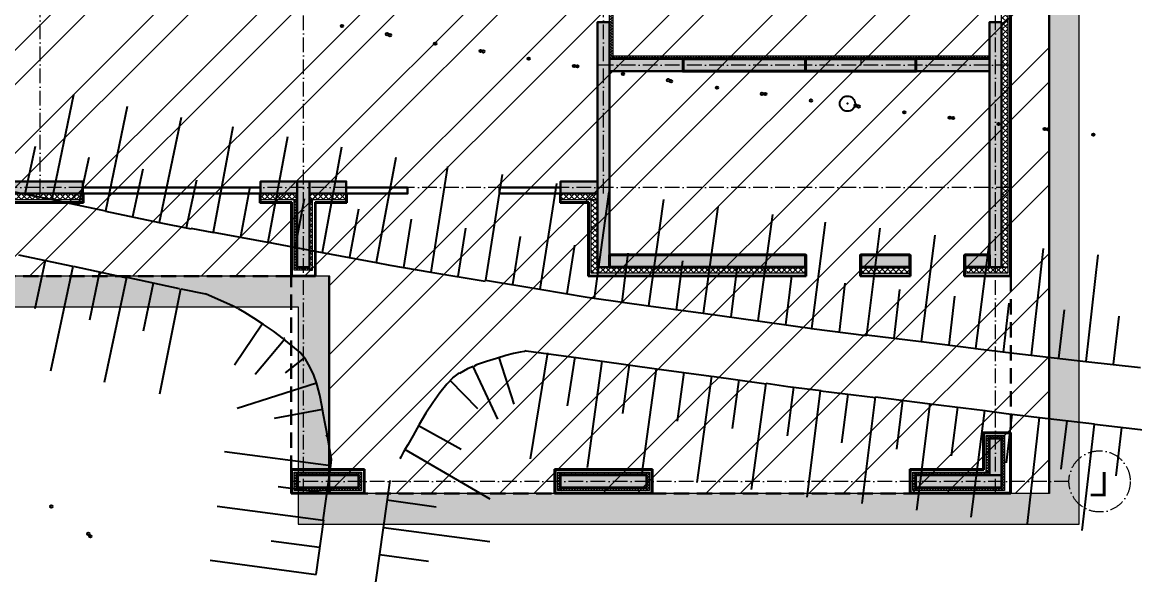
# Model space of a CAD drawing. Header units: millimetres. Extents: x 1353783 to 6492029790, y -7276956 to -512500.
# Drawn here: x 9961611 to 9965244, y -2849717 to -2847912 of the extents above; entities that cross this region are included whole.
import ezdxf

# ---------------------------------------------------------------- set-up
doc = ezdxf.new("R2010")
doc.units = ezdxf.units.MM
for name, pattern in [('( Dashed )', [0.75, 0.5, -0.25]), ('ACAD_ISO10W100', [18, 12, -3, 0, -3]), ('CONTI', [0]), ('осевая', [50.800000000000004, 31.75, -6.35, 6.35, -6.35])]:
    doc.linetypes.add(name, pattern=pattern)
doc.layers.get('0').update_dxf_attribs({"lineweight": 5})
for name, color, linetype, lineweight in [('!A-DIAFRAGM типовой', 142, 'Continuous', 0), ('7земля', 7, 'Continuous', 30), ('DIAFRAGM', 46, 'Continuous', 30), ('Hatch', 254, 'Continuous', 5), ('INSULATION', 81, 'Continuous', 5), ('А_Шахта', 190, 'Continuous', 20), ('Ар-окна', 5, 'Continuous', 9), ('оси', 231, 'осевая', 9)]:
    doc.layers.add(name, color=color, linetype=linetype, lineweight=lineweight)
for name, color, linetype in [('PI_DTUNKNOWN', 250, 'CONTI'), ('SIT_LРЕЛЬЕФ', 7, 'CONTI'), ('Заливка', 7, 'Continuous'), ('РЕЛЬЕФ', 7, 'CONTI')]:
    doc.layers.add(name, color=color, linetype=linetype)
doc.styles.add('GOST Common', font='', dxfattribs={"height": 3})
doc.styles.get('GOST Common').set_extended_font_data('GOST Common')
pattern_1 = [(44.99999999999999, (-1.862645149230957e-09, 0), (-44.90128060534578, 44.90128060534577), []), (135, (-1.862645149230957e-09, 0), (-44.90128060534577, -44.90128060534576), [])]

# ---------------------------------------------------------------- blocks, each defined once
blk = doc.blocks.new('амвамвам')
at = {"lineweight": 30, "ltscale": 100, "true_color": 0x939598}
h = blk.add_hatch(color=252, dxfattribs=at)
h.dxf.hatch_style = 1
h.paths.add_polyline_path([(9766749.937399179, -3635391.654278511), (9766749.937399179, -3634891.654278511), (9757129.941072427, -3634891.654278513), (9757129.94107242, -3648591.65009469), (9768779.940756649, -3648591.637877556), (9768779.940756641, -3652141.659177242), (9781529.939815119, -3652141.659177244), (9781529.939815111, -3632391.66333143), (9781030.356318519, -3632391.663331326), (9781030.356318511, -3651641.652248759), (9769279.942617744, -3651641.648844333), (9769279.940253891, -3648091.65012224), (9757629.941072427, -3648091.650122238), (9757629.518283717, -3635391.653989157)])
h.paths.add_polyline_path([(9769549.937399164, -3635391.653989172), (9769549.937399171, -3634891.653989172), (9774630.357695095, -3634891.653989168), (9774630.357695088, -3635391.652894365)], flags=17)
at = {"color": 251, "lineweight": 15, "ltscale": 100, "true_color": 0x636466}
blk.add_lwpolyline([(9766749.937399179, -3635391.654278511), (9766749.937399179, -3634891.654278511), (9757129.941072427, -3634891.654278513), (9757129.94107242, -3648591.65009469), (9768779.940756649, -3648591.637877556), (9768779.940756641, -3652141.659177242), (9781529.939815119, -3652141.659177244), (9781529.939815111, -3632391.66333143), (9781030.356318519, -3632391.663331326), (9781030.356318511, -3651641.652248759), (9769279.942617744, -3651641.648844333), (9769279.940253891, -3648091.65012224), (9757629.941072427, -3648091.650122238), (9757629.518283717, -3635391.653989157)], close=True, dxfattribs=at)
blk = doc.blocks.new('апрапрапрары')
at = {"layer": '!A-DIAFRAGM типовой', "lineweight": 0, "ltscale": 100, "true_color": 0x000000}
h = blk.add_hatch(color=18, dxfattribs=at)
h.dxf.hatch_style = 1
h.paths.add_polyline_path([(9762950.664750088, -3283576.583506945), (9762950.664794715, -3283776.583506945), (9764350.66612709, -3283776.583194555), (9764350.666082462, -3283576.583194557)])
h = blk.add_hatch(color=18, dxfattribs=at)
h.dxf.hatch_style = 1
h.paths.add_polyline_path([(9768750.663938228, -3283576.575462789), (9768750.663982855, -3283776.575462787), (9770150.66013588, -3283776.575150401), (9770150.660091253, -3283576.575150399)])
h = blk.add_hatch(color=18, dxfattribs=at)
h.dxf.hatch_style = 1
h.paths.add_polyline_path([(9773450.663899893, -3283576.573338757), (9773450.66394452, -3283776.573338757), (9774450.66394452, -3283776.57311562), (9774450.663899893, -3283576.573115622)])
h = blk.add_hatch(color=18, dxfattribs=at)
h.dxf.hatch_style = 1
h.paths.add_polyline_path([(9762950.664928596, -3284376.583506946), (9763150.664928596, -3284376.583462317), (9763150.664794715, -3283776.583462319), (9762950.664794715, -3283776.583506945)])
h = blk.add_hatch(color=18, dxfattribs=at)
h.dxf.hatch_style = 1
h.paths.add_polyline_path([(9762950.666445918, -3291176.586493582), (9763150.66644592, -3291176.586448957), (9763150.665553378, -3287176.589189355), (9762950.665553378, -3287176.589233981)])
h = blk.add_hatch(color=18, dxfattribs=at)
h.dxf.hatch_style = 1
h.paths.add_polyline_path([(9769350.665064277, -3291176.583517787), (9769550.665064277, -3291176.58347316), (9769550.66417172, -3287176.510645743), (9769350.664171718, -3287176.51069037)])
h = blk.add_hatch(color=18, dxfattribs=at)
h.dxf.hatch_style = 1
h.paths.add_polyline_path([(9774250.664144896, -3288574.586409037), (9774450.664144896, -3288574.586364408), (9774450.663832951, -3287176.588050132), (9774250.663832951, -3287176.588094759)])
h = blk.add_hatch(color=18, dxfattribs=at)
h.dxf.hatch_style = 1
h.paths.add_polyline_path([(9769550.664439498, -3288376.585177083), (9769550.664484125, -3288576.585177085), (9770150.665119275, -3288576.585043202), (9770150.665074648, -3288376.585043202)])
h = blk.add_hatch(color=18, dxfattribs=at)
h.dxf.hatch_style = 1
h.paths.add_polyline_path([(9773650.664240181, -3288376.582389663), (9773650.664284809, -3288576.582389665), (9774250.664145343, -3288576.582255782), (9774250.664100714, -3288376.582255783)])
h = blk.add_hatch(color=18, dxfattribs=at)
h.dxf.hatch_style = 1
h.paths.add_polyline_path([(9774450.663922206, -3288376.590755169), (9774450.663966833, -3288576.590755171), (9775050.663827367, -3288576.59062129), (9775050.663782738, -3288376.590621288)])
h = blk.add_hatch(color=18, dxfattribs=at)
h.dxf.hatch_style = 1
h.paths.add_polyline_path([(9777950.665067557, -3288376.59137665), (9777950.665112184, -3288576.591376648), (9779350.66475292, -3288576.59106426), (9779350.66470829, -3288376.59106426)])
h = blk.add_hatch(color=18, dxfattribs=at)
h.dxf.hatch_style = 1
h.paths.add_polyline_path([(9763150.665821139, -3290376.58383827), (9763150.665865766, -3290576.58383827), (9764350.66760699, -3290576.583570505), (9764350.667562364, -3290376.583570505)])
h = blk.add_hatch(color=18, dxfattribs=at)
h.dxf.hatch_style = 1
h.paths.add_polyline_path([(9769350.664618006, -3290376.585177085), (9769350.664573379, -3290576.585177082), (9768150.664573379, -3290576.584909321), (9768150.664618006, -3290376.584909321)])
at = {"layer": 'Hatch', "lineweight": 40, "ltscale": 0.5, "true_color": 0x000000}
for points in [[(9763150.666198052, -3287176.589189353), (9763150.666198052, -3287376.589189355), (9763550.662597442, -3287376.589189355), (9763550.662597442, -3287176.589189355)], [(9764450.671189047, -3287176.589189353), (9764450.671189047, -3287376.589189355), (9765250.696134595, -3287376.589189355), (9765250.696134597, -3287176.589189355)], [(9769350.66509601, -3287176.588054121), (9769350.66509601, -3287376.588054123), (9766150.699879488, -3287376.588054121), (9766150.69987949, -3287176.588054121)], [(9764350.667562364, -3290576.583704389), (9764350.667562364, -3290376.583704387), (9766150.699879486, -3290376.583704386), (9766150.699879486, -3290576.583704384)], [(9766150.699879484, -3290576.583704385), (9766150.699879486, -3290376.583704385), (9768150.664618008, -3290376.583704385), (9768150.664618008, -3290576.583704387)]]:
    blk.add_hatch(color=18, dxfattribs=at).paths.add_polyline_path(points)
at = {"layer": 'INSULATION', "ltscale": 0.5, "true_color": 0x000000}
h = blk.add_hatch(dxfattribs=at)
h.set_pattern_fill('ANSI37', color=18, scale=9.999997768927232, angle=179.9999999999999)
h.set_pattern_definition([(224.9999999999999, (9762950.66473893, -3289844.697598887), (22.45063529377164, -22.4506352937717), []), (314.9999999999999, (9762950.66473893, -3289844.697598887), (22.4506352937717, 22.45063529377163), [])])
h.paths.add_polyline_path([(9762950.664738929, -3284376.583462317), (9762900.664750084, -3284376.583462319), (9762900.664750084, -3283526.583094143), (9762950.66473893, -3283526.583094143)])
h = blk.add_hatch(dxfattribs=at)
h.set_pattern_fill('ANSI37', color=18, scale=9.999997768927232, angle=89.99999999999994)
h.set_pattern_definition([(134.9999999999999, (9761732.539427245, -3283576.58283754), (-22.45063529377169, -22.45063529377165), []), (225, (9761732.539427245, -3283576.58283754), (22.45063529377165, -22.45063529377169), [])])
h.paths.add_polyline_path([(9762950.664738933, -3283576.58283754), (9762950.664738934, -3283526.582848693), (9764350.666111214, -3283526.582848695), (9764350.666111214, -3283576.58283754)])
h = blk.add_hatch(dxfattribs=at)
h.set_pattern_fill('ANSI37', color=18, scale=9.999997768927232, angle=179.9999999999999)
h.set_pattern_definition([(224.9999999999999, (9764400.666100059, -3289844.697353438), (22.45063529377164, -22.4506352937717), []), (314.9999999999999, (9764400.666100059, -3289844.697353438), (22.4506352937717, 22.45063529377163), [])])
h.paths.add_polyline_path([(9764400.666100059, -3283826.582424744), (9764350.666111214, -3283826.582424742), (9764350.666111214, -3283526.582848695), (9764400.666100059, -3283526.582848695)])
h = blk.add_hatch(dxfattribs=at)
h.set_pattern_fill('ANSI37', color=18, scale=9.999997768927232, angle=179.9999999999999)
h.set_pattern_definition([(224.9999999999999, (9768750.663960543, -3289844.700834078), (22.45063529377164, -22.4506352937717), []), (314.9999999999999, (9768750.663960543, -3289844.700834078), (22.4506352937717, 22.45063529377163), [])])
h.paths.add_polyline_path([(9768750.663960543, -3283826.585905385), (9768700.663971698, -3283826.585905385), (9768700.663971698, -3283526.586329336), (9768750.663960543, -3283526.586329334)])
h = blk.add_hatch(dxfattribs=at)
h.set_pattern_fill('ANSI37', color=18, scale=9.999997768927232, angle=89.99999999999994)
h.set_pattern_definition([(134.9999999999999, (9765332.540321758, -3283576.586072735), (-22.45063529377169, -22.45063529377165), []), (225, (9765332.540321758, -3283576.586072735), (22.45063529377165, -22.45063529377169), [])])
h.paths.add_polyline_path([(9768750.663938232, -3283576.586072736), (9768750.663938232, -3283526.586083892), (9770150.66013588, -3283526.58608389), (9770150.66013588, -3283576.586072736)])
h = blk.add_hatch(dxfattribs=at)
h.set_pattern_fill('ANSI37', color=18, scale=9.999997768927232, angle=179.9999999999999)
h.set_pattern_definition([(224.9999999999999, (9770200.660124727, -3289844.700588633), (22.45063529377164, -22.4506352937717), []), (314.9999999999999, (9770200.660124727, -3289844.700588633), (22.4506352937717, 22.45063529377163), [])])
h.paths.add_polyline_path([(9770200.660124727, -3283826.585659939), (9770150.66013588, -3283826.585659941), (9770150.66013588, -3283526.58608389), (9770200.660124727, -3283526.586083892)])
h = blk.add_hatch(dxfattribs=at)
h.set_pattern_fill('ANSI37', color=18, scale=9.999997768927232, angle=179.9999999999999)
h.set_pattern_definition([(224.9999999999999, (9773450.66082745, -3289844.690424952), (22.45063529377164, -22.4506352937717), []), (314.9999999999999, (9773450.66082745, -3289844.690424952), (22.4506352937717, 22.45063529377163), [])])
h.paths.add_polyline_path([(9773450.66082745, -3283826.575496257), (9773400.660838608, -3283826.575496257), (9773400.660838608, -3283526.575920208), (9773450.66082745, -3283526.575920208)])
h = blk.add_hatch(dxfattribs=at)
h.set_pattern_fill('ANSI37', color=18, scale=9.999997768927232, angle=89.99999999999994)
h.set_pattern_definition([(134.9999999999999, (9770032.537188668, -3283576.575663607), (-22.45063529377169, -22.45063529377165), []), (225, (9770032.537188668, -3283576.575663607), (22.45063529377165, -22.45063529377169), [])])
h.paths.add_polyline_path([(9773450.66080514, -3283576.575663607), (9773450.66080514, -3283526.575674764), (9774450.663899891, -3283526.575674762), (9774450.663899893, -3283576.575663607)])
h = blk.add_hatch(dxfattribs=at)
h.set_pattern_fill('ANSI37', color=18, scale=9.999997768927232, angle=179.9999999999999)
h.set_pattern_definition([(224.9999999999999, (9774500.663018513, -3289844.690179505), (22.45063529377164, -22.4506352937717), []), (314.9999999999999, (9774500.663018513, -3289844.690179505), (22.4506352937717, 22.45063529377163), [])])
h.paths.add_polyline_path([(9774500.663018513, -3283826.575250811), (9774450.663029667, -3283826.575250813), (9774450.663029667, -3283526.575674762), (9774500.663018512, -3283526.575674762)])
h = blk.add_hatch(dxfattribs=at)
h.set_pattern_fill('ANSI37', color=18, scale=9.999997768927232, angle=179.9999999999999)
h.set_pattern_definition([(224.9999999999999, (9763200.664794717, -3290144.696929487), (22.45063529377164, -22.4506352937717), []), (314.9999999999999, (9763200.664794717, -3290144.696929487), (22.4506352937717, 22.45063529377163), [])])
h.paths.add_polyline_path([(9763200.664794717, -3284376.583484632), (9763150.664805872, -3284376.583484632), (9763150.664805872, -3283826.582424742), (9763200.664794717, -3283826.582424744)])
h = blk.add_hatch(dxfattribs=at)
h.set_pattern_fill('ANSI37', color=18, scale=9.999997768927232, angle=89.99999999999994)
h.set_pattern_definition([(134.9999999999999, (9761732.53947187, -3283826.582424742), (-22.45063529377169, -22.45063529377165), []), (225, (9761732.53947187, -3283826.582424742), (22.45063529377165, -22.45063529377169), [])])
h.paths.add_polyline_path([(9763150.665821139, -3283826.582424742), (9763150.665821139, -3283776.582435898), (9764350.666089669, -3283776.582435898), (9764350.666089669, -3283826.582424744)])
h = blk.add_hatch(dxfattribs=at)
h.set_pattern_fill('ANSI37', color=18, scale=9.999997768927232, angle=89.99999999999994)
h.set_pattern_definition([(134.9999999999999, (9765332.540366385, -3283826.585659941), (-22.45063529377169, -22.45063529377165), []), (225, (9765332.540366385, -3283826.585659941), (22.45063529377165, -22.45063529377169), [])])
h.paths.add_polyline_path([(9768750.663960543, -3283826.585659939), (9768750.663960543, -3283776.585671094), (9770150.66013588, -3283776.585671096), (9770150.66013588, -3283826.585659941)])
h = blk.add_hatch(dxfattribs=at)
h.set_pattern_fill('ANSI37', color=18, scale=9.999997768927232, angle=89.99999999999994)
h.set_pattern_definition([(134.9999999999999, (9770032.537233291, -3283826.575250811), (-22.45063529377169, -22.45063529377165), []), (225, (9770032.537233291, -3283826.575250811), (22.45063529377165, -22.45063529377169), [])])
h.paths.add_polyline_path([(9773450.66082745, -3283826.575250813), (9773450.66082745, -3283776.575261966), (9774450.663944522, -3283776.575261966), (9774450.66394452, -3283826.575250811)])
h = blk.add_hatch(dxfattribs=at)
h.set_pattern_fill('ANSI37', color=18, scale=9.999997768927232, angle=89.99999999999994)
h.set_pattern_definition([(134.9999999999999, (9758982.539471872, -3284426.583071788), (-22.45063529377169, -22.45063529377165), []), (225, (9758982.539471872, -3284426.583071788), (22.45063529377165, -22.45063529377169), [])])
h.paths.add_polyline_path([(9762900.664750084, -3284426.583071786), (9762900.664750084, -3284376.583082941), (9763200.66475009, -3284376.583082943), (9763200.66475009, -3284426.583071788)])
h = blk.add_hatch(dxfattribs=at)
h.set_pattern_fill('ANSI37', color=18, scale=20, angle=-90.00000000000001)
h.set_pattern_definition([(315, (9768486.899542946, -3287076.588054121), (44.90128060534578, 44.90128060534576), []), (44.99999999999999, (9768486.899542946, -3287076.588054121), (-44.90128060534575, 44.90128060534578), [])])
h.paths.add_polyline_path([(9763550.669943256, -3287076.58805412), (9763550.669943256, -3287176.588054121), (9762850.664600413, -3287176.588054121), (9762850.664600413, -3287076.588054121)])
h = blk.add_hatch(dxfattribs=at)
h.set_pattern_fill('ANSI37', color=18, scale=20)
h.set_pattern_definition(pattern_1)
h.paths.add_polyline_path([(9764450.671189047, -3287076.510645746), (9764450.671189046, -3287176.510645744), (9765250.688407406, -3287176.510645744), (9765250.688407406, -3287076.510645744)])
h = blk.add_hatch(dxfattribs=at)
h.set_pattern_fill('ANSI37', color=18, scale=20, angle=-90.00000000000001)
h.set_pattern_definition([(315, (9774586.898431635, -3287076.510645743), (44.90128060534578, 44.90128060534576), []), (44.99999999999999, (9774586.898431635, -3287076.510645743), (-44.90128060534575, 44.90128060534578), [])])
h.paths.add_polyline_path([(9769550.659200864, -3287076.510645743), (9769550.659200864, -3287176.510645743), (9766150.698845446, -3287176.510645743), (9766150.698845446, -3287076.510645744)])
h = blk.add_hatch(dxfattribs=at)
h.set_pattern_fill('ANSI37', color=18, scale=20)
h.set_pattern_definition([(44.99999999999999, (9769550.660933401, -3293340.270807576), (-44.90128060534578, 44.90128060534577), []), (135, (9769550.660933401, -3293340.270807576), (-44.90128060534577, -44.90128060534576), [])])
h.paths.add_polyline_path([(9769550.660933401, -3287076.510645744), (9769650.660933401, -3287076.510645744), (9769650.660933401, -3288276.582389663), (9769550.660933401, -3288276.582389663)])
h = blk.add_hatch(dxfattribs=at)
h.set_pattern_fill('ANSI37', color=18, scale=20)
h.set_pattern_definition(pattern_1)
h.paths.add_polyline_path([(9774200.666069426, -3288276.585958936), (9774250.66605827, -3288276.585958934), (9774250.66605827, -3287126.588065277), (9774200.666069426, -3287126.588065277)])
h = blk.add_hatch(dxfattribs=at)
h.set_pattern_fill('ANSI37', color=18, scale=9.999997768927232, angle=89.99999999999994)
h.set_pattern_definition([(134.9999999999999, (9770232.538708825, -3287176.588054123), (-22.45063529377169, -22.45063529377165), []), (225, (9770232.538708825, -3287176.588054123), (22.45063529377165, -22.45063529377169), [])])
h.paths.add_polyline_path([(9774250.667165319, -3287176.588054121), (9774250.667165319, -3287126.588065279), (9774450.663987042, -3287126.588065279), (9774450.663987042, -3287176.588054121)])
h = blk.add_hatch(dxfattribs=at)
h.set_pattern_fill('ANSI37', color=18, scale=9.999997768927232, angle=179.9999999999999)
h.set_pattern_definition([(224.9999999999999, (9774500.663074292, -3294044.696322641), (22.45063529377164, -22.4506352937717), []), (314.9999999999999, (9774500.663074292, -3294044.696322641), (22.4506352937717, 22.45063529377163), [])])
h.paths.add_polyline_path([(9774500.663074292, -3288276.585958934), (9774450.663085448, -3288276.585958936), (9774450.663085448, -3287126.588065279), (9774500.663074292, -3287126.588065277)])
h = blk.add_hatch(dxfattribs=at)
h.set_pattern_fill('ANSI37', color=18, scale=20)
h.set_pattern_definition([(44.99999999999999, (9762850.664600413, -3293440.348149012), (-44.90128060534578, 44.90128060534577), []), (135, (9762850.664600413, -3293440.348149012), (-44.90128060534577, -44.90128060534576), [])])
h.paths.add_polyline_path([(9762850.664600413, -3287176.588054121), (9762950.664600413, -3287176.588054121), (9762950.664600413, -3299626.588573663), (9762850.664600413, -3299626.588573663)])
h = blk.add_hatch(dxfattribs=at)
h.set_pattern_fill('ANSI37', color=18, scale=20, angle=-90.00000000000001)
h.set_pattern_definition([(315, (9775186.899289938, -3288276.582389665), (44.90128060534578, 44.90128060534576), []), (44.99999999999999, (9775186.899289938, -3288276.582389665), (-44.90128060534575, 44.90128060534578), [])])
h.paths.add_polyline_path([(9770150.660059169, -3288276.582389663), (9770150.660059169, -3288376.582389665), (9769550.664347405, -3288376.582389665), (9769550.664347405, -3288276.582389665)])
h = blk.add_hatch(dxfattribs=at)
h.set_pattern_fill('ANSI37', color=18, scale=20, angle=-90.00000000000001)
h.set_pattern_definition([(315, (9779286.903254772, -3288276.582389665), (44.90128060534578, 44.90128060534576), []), (44.99999999999999, (9779286.903254772, -3288276.582389665), (-44.90128060534575, 44.90128060534578), [])])
h.paths.add_polyline_path([(9774250.664024001, -3288276.582389665), (9774250.664024001, -3288376.582389665), (9773650.664240181, -3288376.582389663), (9773650.664240183, -3288276.582389663)])
h = blk.add_hatch(dxfattribs=at)
h.set_pattern_fill('ANSI37', color=18, scale=20, angle=-90.00000000000001)
h.set_pattern_definition([(315, (9779886.902936796, -3288276.585958934), (44.90128060534578, 44.90128060534576), []), (44.99999999999999, (9779886.902936796, -3288276.585958934), (-44.90128060534575, 44.90128060534578), [])])
h.paths.add_polyline_path([(9775050.663827367, -3288276.585958934), (9775050.663827367, -3288376.585958936), (9774450.664078401, -3288376.585958934), (9774450.664078403, -3288276.585958934)])
h = blk.add_hatch(dxfattribs=at)
h.set_pattern_fill('ANSI37', color=18, scale=20, angle=-90.00000000000001)
h.set_pattern_definition([(315, (9783586.904247262, -3288276.588085934), (44.90128060534578, 44.90128060534576), []), (44.99999999999999, (9783586.904247262, -3288276.588085934), (-44.90128060534575, 44.90128060534578), [])])
h.paths.add_polyline_path([(9779350.664730603, -3288276.588085934), (9779350.664730603, -3288376.588085932), (9777950.66523267, -3288376.588085932), (9777950.66523267, -3288276.588085932)])
h = blk.add_hatch(dxfattribs=at)
h.set_pattern_fill('ANSI37', color=18, scale=9.999997768927232, angle=-90.00000000000006)
h.set_pattern_definition([(314.9999999999999, (9776618.424089354, -3290576.589730035), (22.45063529377169, 22.45063529377164), []), (44.99999999999995, (9776618.424089354, -3290576.589730035), (-22.45063529377164, 22.45063529377169), [])])
h.paths.add_polyline_path([(9769300.633700384, -3290576.589730036), (9769300.633700384, -3290626.589718881), (9763150.666317618, -3290626.590388296), (9763150.666317618, -3290576.590399451)])
h = blk.add_hatch(dxfattribs=at)
h.set_pattern_fill('ANSI37', color=18, scale=9.999997768927232, angle=179.9999999999999)
h.set_pattern_definition([(225, (9769350.633689228, -3299544.173049315), (22.45063529377165, -22.45063529377168), []), (314.9999999999999, (9769350.633689228, -3299544.173049315), (22.45063529377168, 22.45063529377165), [])])
h.paths.add_polyline_path([(9769350.633689228, -3296576.316116865), (9769300.633700386, -3296576.316116865), (9769300.633700384, -3290576.585165919), (9769350.633689228, -3290576.585165919)])
at = {"layer": '7земля', "color": 18, "linetype": '( Dashed )', "lineweight": 30, "ltscale": 500, "true_color": 0x000000}
for p, q in [((9762800.459742254, -3287026.345248925), (9762800.665821142, -3283476.586262398)), ((9762800.665821142, -3283476.586262398), (9774550.661812745, -3283476.586253117)), ((9774550.661812745, -3283476.586253117), (9774550.665583463, -3287226.58496593)), ((9774550.66457243, -3287026.584975208), (9785750.664128715, -3287026.582476084))]:
    blk.add_line(p, q, dxfattribs=at)
at = {"layer": '7земля', "color": 18, "lineweight": 30, "ltscale": 100, "true_color": 0x000000}
for p, q in [((9764450.664761247, -3283476.582848695), (9762800.665821139, -3283476.582848693)), ((9762800.665821139, -3283476.582848693), (9762800.665821139, -3284476.583071788)), ((9764440.664761249, -3283486.582848695), (9762810.665821139, -3283486.582848693)), ((9762810.665821139, -3283486.582848693), (9762810.665821139, -3284466.583071786)), ((9764440.664761247, -3283866.582424744), (9764440.664761249, -3283486.582848695)), ((9764450.664761247, -3283876.582424744), (9764450.664761247, -3283476.582848695)), ((9768650.663982855, -3283476.586262398), (9770250.66013588, -3283476.586262395)), ((9768650.663982855, -3283876.585592999), (9768650.663982855, -3283476.586262398)), ((9768660.663982855, -3283486.586262395), (9770240.66013588, -3283486.586262397)), ((9768660.663982857, -3283866.585592997), (9768660.663982855, -3283486.586262395)), ((9770240.66013588, -3283486.586262397), (9770240.660135882, -3283866.585592999)), ((9770250.66013588, -3283476.586262395), (9770250.66013588, -3283876.585592999)), ((9773350.660838606, -3283476.575920206), (9774550.66301851, -3283476.575920208)), ((9773350.660838606, -3283876.575250811), (9773350.660838606, -3283476.575920206)), ((9773360.660838606, -3283486.575920206), (9774540.663018512, -3283486.575920208)), ((9773360.660838606, -3283866.575250813), (9773360.660838606, -3283486.575920206)), ((9774540.663018512, -3283486.575920208), (9774540.663018512, -3283866.575250811)), ((9774550.66301851, -3283476.575920208), (9774550.66301851, -3283876.575250813)), ((9763240.664747113, -3284466.583071786), (9763240.66479174, -3283866.582424744)), ((9763240.66479174, -3283866.582424744), (9764440.664761247, -3283866.582424744)), ((9763250.66474637, -3284476.583071786), (9763250.664790997, -3283876.582424742)), ((9763250.664790997, -3283876.582424742), (9764450.664761247, -3283876.582424744)), ((9770250.66013588, -3283876.585592999), (9768650.663982855, -3283876.585592999)), ((9770240.660135882, -3283866.585592999), (9768660.663982857, -3283866.585592997)), ((9774550.66301851, -3283876.575250813), (9773350.660838606, -3283876.575250811)), ((9774540.663018512, -3283866.575250811), (9773360.660838606, -3283866.575250813)), ((9762800.665821139, -3284476.583071788), (9763250.66474637, -3284476.583071786)), ((9762810.665821139, -3284466.583071786), (9763240.664747113, -3284466.583071786)), ((9763560.677698012, -3287026.104137034), (9762800.665821139, -3287026.345183565)), ((9762800.665821139, -3287026.345183565), (9762800.665821139, -3299726.588612714)), ((9763550.676707037, -3287036.374227214), (9762810.665821139, -3287036.345265611)), ((9762810.665821139, -3287036.345265611), (9762810.665821139, -3299716.588612714)), ((9763550.663179476, -3287376.568482357), (9763550.676707037, -3287036.374227214)), ((9763560.66320545, -3287376.29927504), (9763560.677698012, -3287026.104137034)), ((9765260.708104152, -3287026.653236414), (9764440.671188891, -3287026.653236416)), ((9764440.671188891, -3287026.653236416), (9764440.671191368, -3287376.616762175)), ((9765250.704871707, -3287036.653236414), (9764450.671189047, -3287036.653236414)), ((9764450.671189047, -3287036.653236414), (9764450.671191366, -3287376.616762021)), ((9765250.65643899, -3287376.510645743), (9765250.704871707, -3287036.653236414)), ((9765260.656438468, -3287376.513877663), (9765260.708104152, -3287026.653236414)), ((9769700.664294485, -3287026.822842714), (9766140.703001741, -3287026.556800003)), ((9766140.703001741, -3287026.556800003), (9766140.703001743, -3287376.561976214)), ((9769690.664294485, -3287036.822044452), (9766150.70287796, -3287036.514902825)), ((9766150.70287796, -3287036.514902825), (9766150.702877961, -3287376.519280712)), ((9769690.664294485, -3288236.584530176), (9769690.664294485, -3287036.822044452)), ((9769700.664294485, -3288226.584587756), (9769700.664294485, -3287026.822842714)), ((9774150.664572433, -3287026.585019835), (9774150.664066797, -3288226.591022347)), ((9774550.66457243, -3287026.584975208), (9774150.664572433, -3287026.585019835)), ((9774160.664567374, -3287036.585018718), (9774160.66406174, -3288236.591022347)), ((9774540.664567374, -3287036.584976324), (9774160.664567374, -3287036.585018718)), ((9774540.66406174, -3288236.591022347), (9774540.664567374, -3287036.584976324)), ((9774550.664066799, -3288226.591022345), (9774550.66457243, -3287026.584975208)), ((9770150.664325397, -3288236.587178859), (9769690.664294485, -3288236.584530176)), ((9770160.664325396, -3288226.587236439), (9769700.664294485, -3288226.584587756)), ((9770150.664325397, -3288376.587230525), (9770150.664325397, -3288236.587178859)), ((9770160.664325397, -3288376.587230527), (9770160.664325396, -3288226.587236439)), ((9774150.664066797, -3288226.591022347), (9773640.66369762, -3288226.591022347)), ((9773640.66369762, -3288226.591022347), (9773640.664240185, -3288376.588085934)), ((9774160.66406174, -3288236.591022347), (9773650.663733793, -3288236.591022347)), ((9773650.663733793, -3288236.591022347), (9773650.664240183, -3288376.588049761)), ((9775050.662667595, -3288236.591022347), (9774540.66406174, -3288236.591022347)), ((9775060.662667597, -3288226.591022347), (9774550.664066799, -3288226.591022345)), ((9775050.662667595, -3288374.581647689), (9775050.662667595, -3288236.591022347)), ((9775060.662667595, -3288374.581647688), (9775060.662667597, -3288226.591022347)), ((9779360.664730605, -3288226.591143775), (9777940.665760629, -3288226.591143779)), ((9777940.665760629, -3288226.591143779), (9777940.665760629, -3288376.591143779)), ((9779350.664730603, -3288236.591143775), (9777950.665760629, -3288236.591143779)), ((9777950.665760629, -3288236.591143779), (9777950.66576063, -3288376.591143779))]:
    blk.add_line(p, q, dxfattribs=at)
at = {"layer": 'DIAFRAGM', "color": 18, "ltscale": 0.5, "true_color": 0x000000}
for points in [[(9762950.664750088, -3283576.583506945), (9762950.664794715, -3283776.583506945), (9764350.66612709, -3283776.583194555), (9764350.666082462, -3283576.583194557)], [(9768750.663938228, -3283576.575462789), (9768750.663982855, -3283776.575462787), (9770150.66013588, -3283776.575150401), (9770150.660091253, -3283576.575150399)], [(9773450.663899893, -3283576.573338757), (9773450.66394452, -3283776.573338757), (9774450.66394452, -3283776.57311562), (9774450.663899893, -3283576.573115622)], [(9762950.664928596, -3284376.583506946), (9763150.664928596, -3284376.583462317), (9763150.664794715, -3283776.583462319), (9762950.664794715, -3283776.583506945)], [(9762950.666445918, -3291176.586493582), (9763150.66644592, -3291176.586448957), (9763150.665553378, -3287176.589189355), (9762950.665553378, -3287176.589233981)], [(9769350.665064277, -3291176.583517787), (9769550.665064277, -3291176.58347316), (9769550.66417172, -3287176.510645743), (9769350.664171718, -3287176.51069037)], [(9774250.664144896, -3288574.586409037), (9774450.664144896, -3288574.586364408), (9774450.663832951, -3287176.588050132), (9774250.663832951, -3287176.588094759)], [(9769550.664439498, -3288376.585177083), (9769550.664484125, -3288576.585177085), (9770150.665119275, -3288576.585043202), (9770150.665074648, -3288376.585043202)], [(9773650.664240181, -3288376.582389663), (9773650.664284809, -3288576.582389665), (9774250.664145343, -3288576.582255782), (9774250.664100714, -3288376.582255783)], [(9774450.663922206, -3288376.590755169), (9774450.663966833, -3288576.590755171), (9775050.663827367, -3288576.59062129), (9775050.663782738, -3288376.590621288)], [(9777950.665067557, -3288376.59137665), (9777950.665112184, -3288576.591376648), (9779350.66475292, -3288576.59106426), (9779350.66470829, -3288376.59106426)], [(9763150.665821139, -3290376.58383827), (9763150.665865766, -3290576.58383827), (9764350.66760699, -3290576.583570505), (9764350.667562364, -3290376.583570505)], [(9769350.664618006, -3290376.585177085), (9769350.664573379, -3290576.585177082), (9768150.664573379, -3290576.584909321), (9768150.664618006, -3290376.584909321)]]:
    blk.add_lwpolyline(points, close=True, dxfattribs=at)
at = {"layer": 'Hatch', "color": 18, "lineweight": 40, "ltscale": 0.5, "true_color": 0x000000}
for points in [[(9763150.666198052, -3287176.589189353), (9763150.666198052, -3287376.589189355), (9763550.662597442, -3287376.589189355), (9763550.662597442, -3287176.589189355)], [(9764450.671189047, -3287176.589189353), (9764450.671189047, -3287376.589189355), (9765250.696134595, -3287376.589189355), (9765250.696134597, -3287176.589189355)], [(9769350.66509601, -3287176.588054121), (9769350.66509601, -3287376.588054123), (9766150.699879488, -3287376.588054121), (9766150.69987949, -3287176.588054121)], [(9764350.667562364, -3290576.583704389), (9764350.667562364, -3290376.583704387), (9766150.699879486, -3290376.583704386), (9766150.699879486, -3290576.583704384)], [(9766150.699879484, -3290576.583704385), (9766150.699879486, -3290376.583704385), (9768150.664618008, -3290376.583704385), (9768150.664618008, -3290576.583704387)]]:
    blk.add_lwpolyline(points, close=True, dxfattribs=at)
at = {"layer": 'INSULATION', "color": 18, "ltscale": 0.5, "true_color": 0x000000}
for points in [[(9762950.664738929, -3284376.583462317), (9762900.664750084, -3284376.583462319), (9762900.664750084, -3283526.583094143), (9762950.66473893, -3283526.583094143)], [(9762950.664738933, -3283576.58283754), (9762950.664738934, -3283526.582848693), (9764350.666111214, -3283526.582848695), (9764350.666111214, -3283576.58283754)], [(9764400.666100059, -3283826.582424744), (9764350.666111214, -3283826.582424742), (9764350.666111214, -3283526.582848695), (9764400.666100059, -3283526.582848695)], [(9768750.663960543, -3283826.585905385), (9768700.663971698, -3283826.585905385), (9768700.663971698, -3283526.586329336), (9768750.663960543, -3283526.586329334)], [(9768750.663938232, -3283576.586072736), (9768750.663938232, -3283526.586083892), (9770150.66013588, -3283526.58608389), (9770150.66013588, -3283576.586072736)], [(9770200.660124727, -3283826.585659939), (9770150.66013588, -3283826.585659941), (9770150.66013588, -3283526.58608389), (9770200.660124727, -3283526.586083892)], [(9773450.66082745, -3283826.575496257), (9773400.660838608, -3283826.575496257), (9773400.660838608, -3283526.575920208), (9773450.66082745, -3283526.575920208)], [(9773450.66080514, -3283576.575663607), (9773450.66080514, -3283526.575674764), (9774450.663899891, -3283526.575674762), (9774450.663899893, -3283576.575663607)], [(9774500.663018513, -3283826.575250811), (9774450.663029667, -3283826.575250813), (9774450.663029667, -3283526.575674762), (9774500.663018512, -3283526.575674762)], [(9763200.664794717, -3284376.583484632), (9763150.664805872, -3284376.583484632), (9763150.664805872, -3283826.582424742), (9763200.664794717, -3283826.582424744)], [(9763150.665821139, -3283826.582424742), (9763150.665821139, -3283776.582435898), (9764350.666089669, -3283776.582435898), (9764350.666089669, -3283826.582424744)], [(9768750.663960543, -3283826.585659939), (9768750.663960543, -3283776.585671094), (9770150.66013588, -3283776.585671096), (9770150.66013588, -3283826.585659941)], [(9773450.66082745, -3283826.575250813), (9773450.66082745, -3283776.575261966), (9774450.663944522, -3283776.575261966), (9774450.66394452, -3283826.575250811)], [(9762900.664750084, -3284426.583071786), (9762900.664750084, -3284376.583082941), (9763200.66475009, -3284376.583082943), (9763200.66475009, -3284426.583071788)], [(9763550.669943256, -3287076.58805412), (9763550.669943256, -3287176.588054121), (9762850.664600413, -3287176.588054121), (9762850.664600413, -3287076.588054121)], [(9764450.671189047, -3287076.510645746), (9764450.671189046, -3287176.510645744), (9765250.688407406, -3287176.510645744), (9765250.688407406, -3287076.510645744)], [(9769550.659200864, -3287076.510645743), (9769550.659200864, -3287176.510645743), (9766150.698845446, -3287176.510645743), (9766150.698845446, -3287076.510645744)], [(9769550.660933401, -3287076.510645744), (9769650.660933401, -3287076.510645744), (9769650.660933401, -3288276.582389663), (9769550.660933401, -3288276.582389663)], [(9774200.666069426, -3288276.585958936), (9774250.66605827, -3288276.585958934), (9774250.66605827, -3287126.588065277), (9774200.666069426, -3287126.588065277)], [(9774250.667165319, -3287176.588054121), (9774250.667165319, -3287126.588065279), (9774450.663987042, -3287126.588065279), (9774450.663987042, -3287176.588054121)], [(9774500.663074292, -3288276.585958934), (9774450.663085448, -3288276.585958936), (9774450.663085448, -3287126.588065279), (9774500.663074292, -3287126.588065277)], [(9762850.664600413, -3287176.588054121), (9762950.664600413, -3287176.588054121), (9762950.664600413, -3299626.588573663), (9762850.664600413, -3299626.588573663)], [(9770150.660059169, -3288276.582389663), (9770150.660059169, -3288376.582389665), (9769550.664347405, -3288376.582389665), (9769550.664347405, -3288276.582389665)], [(9774250.664024001, -3288276.582389665), (9774250.664024001, -3288376.582389665), (9773650.664240181, -3288376.582389663), (9773650.664240183, -3288276.582389663)], [(9775050.663827367, -3288276.585958934), (9775050.663827367, -3288376.585958936), (9774450.664078401, -3288376.585958934), (9774450.664078403, -3288276.585958934)], [(9779350.664730603, -3288276.588085934), (9779350.664730603, -3288376.588085932), (9777950.66523267, -3288376.588085932), (9777950.66523267, -3288276.588085932)], [(9769300.633700384, -3290576.589730036), (9769300.633700384, -3290626.589718881), (9763150.666317618, -3290626.590388296), (9763150.666317618, -3290576.590399451)], [(9769350.633689228, -3296576.316116865), (9769300.633700386, -3296576.316116865), (9769300.633700384, -3290576.585165919), (9769350.633689228, -3290576.585165919)]]:
    blk.add_lwpolyline(points, close=True, dxfattribs=at)
at = {"layer": 'А_Шахта', "color": 18, "lineweight": 5, "true_color": 0x000000}
for p, q in [((9763550.671191648, -3287176.594290975), (9763550.668694865, -3287276.594290943)), ((9765250.701128162, -3287176.588054125), (9765250.698631378, -3287276.588054094)), ((9765250.698631376, -3290576.589730038), (9765250.70112816, -3290476.58973007))]:
    blk.add_line(p, q, dxfattribs=at)
at = {"layer": 'Ар-окна', "color": 18, "lineweight": 30, "true_color": 0x000000}
for points in [[(9771150.66013588, -3288476.660888645), (9770150.665085822, -3288476.660899803), (9770150.665085822, -3288376.660899803), (9771150.66013588, -3288376.660888647)], [(9772650.661458936, -3288476.582389665), (9773650.661458936, -3288476.582389666), (9773650.661458936, -3288376.582389666), (9772650.661458936, -3288376.582389667)], [(9775050.662649954, -3288376.585958936), (9777950.665089872, -3288376.585958936), (9777950.665089872, -3288476.591376649), (9775050.662649954, -3288476.591376649)]]:
    blk.add_lwpolyline(points, close=True, dxfattribs=at)
at = {"layer": 'оси', "color": 251, "linetype": 'ACAD_ISO10W100', "lineweight": 13, "ltscale": 20, "true_color": 0x636466}
for p, q in [((9763050.664563822, -3283476.582848693), (9763050.66456382, -3300576.618573447)), ((9774350.664575709, -3283476.575920208), (9774350.6645612, -3299726.324067279)), ((9761850.643149894, -3283676.583369681), (9774550.662013847, -3283676.583840284)), ((9769450.664439496, -3288376.587207579), (9769450.664439496, -3299726.440848601)), ((9778650.661524521, -3288376.59900472), (9778650.664057028, -3299726.221585725)), ((9762800.665821139, -3288476.588290823), (9786200.66456383, -3288476.588290823)), ((9762800.665821139, -3290476.583916367), (9769550.664558131, -3290476.583653449))]:
    blk.add_line(p, q, dxfattribs=at)
blk.add_circle((9761350.643160433, -3283676.583369679), 499.9999999999999, dxfattribs=at)
at = {"layer": 'оси', "color": 251, "linetype": 'ACAD_ISO10W100', "lineweight": 13, "ltscale": 20, "true_color": 0x636466, "insert": (9761356.27899113, -3283430.701052821), "char_height": 399.9999999999999, "width": 158.3999999999998, "attachment_point": 2, "line_spacing_factor": 1.016949152542373, "style": 'GOST Common'}
blk.add_mtext('{\\fArial|b0|i0|c204|p34;Г}', dxfattribs=at)
blk = doc.blocks.new('оо')
at = {"layer": 'PI_DTUNKNOWN', "color": 9, "true_color": 0xc7c8ca}
blk.add_circle((222727.1834596913, -3431779.921817344), 0.125, dxfattribs=at)
blk.add_point((222727.1834596913, -3431779.921817344), dxfattribs=at)
at = {"layer": 'SIT_LРЕЛЬЕФ', "color": 9, "true_color": 0xc7c8ca}
for p, q in [((222715.1934596913, -3431775.921817344), (222714.3334596913, -3431777.441817343)), ((222715.9734596913, -3431776.371817344), (222715.1134596913, -3431777.891817343)), ((222714.3434596913, -3431776.531817344), (222713.9434596913, -3431777.221817343)), ((222716.7534596913, -3431776.811817344), (222715.8934596914, -3431778.331817344)), ((222713.5534596913, -3431777.001817344), (222714.3334596913, -3431777.441817343)), ((222715.1234596914, -3431776.971817343), (222714.7234596913, -3431777.661817344)), ((222717.5134596913, -3431777.211817344), (222716.6834596913, -3431778.751817344)), ((222714.3334596913, -3431777.441817343), (222715.1134596913, -3431777.881817344)), ((222715.9034596914, -3431777.421817344), (222715.5034596913, -3431778.111817343)), ((222718.3134596913, -3431777.641817343), (222717.4834596913, -3431779.181817343)), ((222715.1134596913, -3431777.891817343), (222715.8934596914, -3431778.331817344)), ((222716.6834596913, -3431777.861817343), (222716.2834596914, -3431778.551817344)), ((222713.5434596914, -3431778.131817344), (222714.3234596913, -3431778.581817344)), ((222719.1034596913, -3431778.071817343), (222718.2734596914, -3431779.611817343)), ((222713.5334596914, -3431779.051817344), (222713.9334596913, -3431778.351817343)), ((222715.8934596914, -3431778.331817344), (222716.3534596913, -3431778.591817344)), ((222717.4634596913, -3431778.261817344), (222717.0834596913, -3431778.961817344)), ((222719.8934596914, -3431778.501817344), (222719.0634596913, -3431780.041817344)), ((222713.4634596913, -3431780.101817343), (222714.3334596913, -3431778.581817344)), ((222714.3334596913, -3431778.581817344), (222715.1134596913, -3431779.031817344)), ((222716.3534596913, -3431778.581817344), (222716.6834596913, -3431778.761817344)), ((222716.6834596913, -3431778.751817344), (222717.4734596913, -3431779.181817343)), ((222718.2634596913, -3431778.691817343), (222717.8834596913, -3431779.391817343)), ((222714.3234596913, -3431779.501817344), (222714.7234596913, -3431778.801817344)), ((222720.6534596914, -3431778.901817343), (222719.8634596913, -3431780.461817344)), ((222714.2434596914, -3431780.541817344), (222715.1134596913, -3431779.021817344)), ((222715.1134596913, -3431779.021817344), (222715.8734596914, -3431779.461817344)), ((222719.0534596913, -3431779.121817344), (222718.6734596913, -3431779.821817343)), ((222715.1034596913, -3431779.941817343), (222715.5034596913, -3431779.241817344)), ((222717.4834596913, -3431779.181817343), (222718.2734596914, -3431779.611817343)), ((222721.4634596913, -3431779.301817344), (222720.6734596913, -3431780.861817343)), ((222715.0434596914, -3431781.001817344), (222715.8934596914, -3431779.471817343)), ((222715.8734596914, -3431779.471817343), (222715.8934596914, -3431779.481817344)), ((222715.8934596914, -3431779.471817343), (222716.2534596913, -3431779.671817344)), ((222718.2734596914, -3431779.611817343), (222719.0634596913, -3431780.041817344)), ((222719.8234596913, -3431779.541817344), (222719.4634596913, -3431780.251817344)), ((222716.6234596914, -3431780.001817344), (222716.2534596913, -3431779.671817344)), ((222722.2634596913, -3431779.711817344), (222721.4734596913, -3431781.271817344)), ((222716.6834596913, -3431780.061817344), (222716.6234596914, -3431780.001817344)), ((222720.6234596914, -3431779.951817344), (222720.2634596913, -3431780.661817344)), ((222716.7734596914, -3431780.161817344), (222716.6934596913, -3431780.071817343)), ((222716.8834596913, -3431780.291817344), (222716.7734596914, -3431780.161817344)), ((222719.0634596913, -3431780.041817344), (222719.2634596913, -3431780.151817343)), ((222719.2634596913, -3431780.151817343), (222719.8634596913, -3431780.461817344)), ((222723.0334596914, -3431780.101817343), (222722.2734596914, -3431781.681817343)), ((222717.0034596913, -3431780.441817343), (222716.8834596913, -3431780.291817344)), ((222721.4334596913, -3431780.351817343), (222721.0734596913, -3431781.061817344)), ((222716.3534596913, -3431780.921817344), (222716.9834596913, -3431780.421817344)), ((222717.1234596914, -3431780.591817344), (222717.0034596913, -3431780.441817343)), ((222719.8634596913, -3431780.461817344), (222720.6634596914, -3431780.871817344)), ((222723.8434596913, -3431780.491817344), (222723.0834596913, -3431782.071817343)), ((222717.2434596914, -3431780.761817344), (222717.1234596914, -3431780.591817344)), ((222717.2634596913, -3431780.771817344), (222717.2534596913, -3431780.751817344)), ((222716.6234596914, -3431781.171817344), (222717.2634596913, -3431780.771817344)), ((222717.3434596913, -3431780.921817344), (222717.2534596913, -3431780.781817344)), ((222717.4334596913, -3431781.061817344), (222717.3434596913, -3431780.921817344)), ((222720.6734596913, -3431780.861817343), (222721.4734596913, -3431781.271817344)), ((222722.2334596913, -3431780.761817344), (222721.8734596914, -3431781.471817343)), ((222724.6534596914, -3431780.881817344), (222723.8934596914, -3431782.461817344)), ((222717.4834596913, -3431781.191817343), (222717.4334596913, -3431781.061817344)), ((222717.1034596913, -3431781.301817344), (222717.4734596913, -3431781.161817344)), ((222717.5134596913, -3431781.331817344), (222717.4834596913, -3431781.191817343)), ((222721.4734596913, -3431781.271817344), (222722.1734596913, -3431781.631817344)), ((222723.0234596914, -3431781.151817343), (222722.6834596913, -3431781.881817344)), ((222725.4634596913, -3431781.271817344), (222724.7034596913, -3431782.851817343)), ((222717.5334596914, -3431781.481817344), (222717.5134596913, -3431781.331817344)), ((222717.5334596914, -3431781.611817343), (222717.5334596914, -3431781.481817344)), ((222716.1734596913, -3431781.611817343), (222717.5334596914, -3431781.611817343)), ((222717.5234596914, -3431781.821817343), (222717.5334596914, -3431781.651817343)), ((222717.5334596914, -3431781.651817343), (222717.5334596914, -3431781.611817343)), ((222722.1734596913, -3431781.631817344), (222722.2734596914, -3431781.681817343)), ((222723.8334596913, -3431781.541817344), (222723.4934596914, -3431782.271817344)), ((222726.2434596914, -3431781.651817343), (222725.5034596913, -3431783.241817344)), ((222717.5034596913, -3431781.991817344), (222717.5234596914, -3431781.821817343)), ((222722.2734596914, -3431781.681817343), (222723.0834596913, -3431782.071817343)), ((222716.7034596913, -3431781.951817344), (222717.5034596913, -3431782.051817344)), ((222717.4834596913, -3431782.151817343), (222717.5034596913, -3431781.991817344)), ((222724.6434596914, -3431781.931817343), (222724.3034596913, -3431782.661817344)), ((222727.0634596913, -3431782.021817344), (222726.3234596913, -3431783.611817343)), ((222717.4634596913, -3431782.291817344), (222717.4834596913, -3431782.151817343)), ((222719.8034596913, -3431782.171817344), (222719.6734596913, -3431782.211817344)), ((222719.9534596913, -3431782.151817343), (222719.8034596913, -3431782.181817343)), ((222720.0534596913, -3431782.141817343), (222719.9534596913, -3431782.151817343)), ((222720.1734596913, -3431783.081817344), (222720.0534596913, -3431782.141817343)), ((222720.1134596913, -3431782.131817344), (222720.0634596913, -3431782.141817343)), ((222720.2834596914, -3431782.131817344), (222720.1134596913, -3431782.131817344)), ((222720.4534596913, -3431782.131817344), (222720.2834596914, -3431782.131817344)), ((222720.6134596913, -3431782.131817344), (222720.4534596913, -3431782.131817344)), ((222720.5034596913, -3431782.931817343), (222720.5034596913, -3431782.131817344)), ((222720.7434596914, -3431782.141817343), (222720.6134596913, -3431782.131817344)), ((222720.8534596913, -3431782.151817343), (222720.7434596914, -3431782.141817343)), ((222720.9234596913, -3431782.161817344), (222720.8534596913, -3431782.151817343)), ((222720.9534596913, -3431782.161817344), (222720.9234596913, -3431782.161817344)), ((222720.9534596913, -3431782.161817344), (222721.7334596913, -3431782.531817344)), ((222723.0834596913, -3431782.071817343), (222723.8934596914, -3431782.461817344)), ((222715.7634596913, -3431782.221817343), (222717.3434596913, -3431782.971817343)), ((222717.4534596913, -3431782.401817343), (222717.4634596913, -3431782.291817344)), ((222719.4034596914, -3431782.381817344), (222719.2434596914, -3431782.501817344)), ((222719.5534596913, -3431782.281817344), (222719.4034596914, -3431782.381817344)), ((222719.6734596913, -3431782.221817343), (222719.5534596913, -3431782.281817344)), ((222719.9134596914, -3431782.821817343), (222719.6234596914, -3431782.241817344)), ((222720.4834596913, -3431783.861817343), (222721.2834596914, -3431782.301817344)), ((222725.4534596913, -3431782.321817343), (222725.1134596913, -3431783.051817344)), ((222717.3834596913, -3431782.881817344), (222717.4534596913, -3431782.401817343)), ((222717.4334596913, -3431782.501817344), (222717.4334596913, -3431782.471817343)), ((222719.2434596914, -3431782.501817344), (222719.0834596913, -3431782.631817344)), ((222721.3234596913, -3431783.221817343), (222721.6834596913, -3431782.501817344)), ((222721.7334596913, -3431782.531817344), (222722.0834596913, -3431782.701817344)), ((222723.8934596914, -3431782.461817344), (222724.7034596913, -3431782.851817343)), ((222727.8834596913, -3431782.401817343), (222727.1434596914, -3431783.991817344)), ((222719.0834596913, -3431782.631817344), (222718.9234596913, -3431782.771817344)), ((222721.3234596913, -3431784.281817344), (222722.0834596913, -3431782.701817344)), ((222722.0834596913, -3431782.701817344), (222722.8934596914, -3431783.091817344)), ((222726.2434596914, -3431782.701817344), (222725.9134596914, -3431783.431817343)), ((222717.3434596913, -3431782.971817343), (222717.3834596913, -3431782.881817344)), ((222718.7734596914, -3431782.911817344), (222718.6434596914, -3431783.031817344)), ((222718.9234596913, -3431782.771817344), (222718.7734596914, -3431782.911817344)), ((222719.4534596913, -3431783.371817344), (222718.9034596914, -3431782.791817344)), ((222722.1434596914, -3431783.621817344), (222722.4934596914, -3431782.891817343)), ((222724.7034596913, -3431782.851817343), (222725.2634596913, -3431783.121817344)), ((222728.6934596913, -3431782.781817344), (222727.9534596913, -3431784.371817344)), ((222715.3734596913, -3431783.031817344), (222716.9534596913, -3431783.781817344)), ((222716.4234596913, -3431783.031817344), (222717.1434596914, -3431783.371817344)), ((222716.9534596913, -3431783.781817344), (222717.3434596913, -3431782.971817343)), ((222718.5734596913, -3431783.091817344), (222718.5434596914, -3431783.121817344)), ((222718.6434596914, -3431783.031817344), (222718.5734596913, -3431783.091817344)), ((222719.6534596914, -3431784.291817344), (222718.5734596913, -3431783.091817344)), ((222722.1334596913, -3431784.671817344), (222722.8934596914, -3431783.091817344)), ((222722.8934596914, -3431783.091817344), (222723.7034596913, -3431783.481817344)), ((222727.0634596913, -3431783.071817343), (222726.7334596913, -3431783.801817344)), ((222718.4734596913, -3431783.191817343), (222718.4534596913, -3431783.211817344)), ((222718.5434596914, -3431783.121817344), (222718.4734596913, -3431783.191817343)), ((222722.9534596913, -3431784.011817344), (222723.3034596913, -3431783.281817344)), ((222725.2634596913, -3431783.121817344), (222725.5134596913, -3431783.241817344)), ((222725.5034596913, -3431783.241817344), (222726.3234596913, -3431783.621817344)), ((222729.5034596913, -3431783.151817343), (222728.7834596914, -3431784.751817344)), ((222722.9534596913, -3431785.061817344), (222723.7134596913, -3431783.481817344)), ((222723.7134596913, -3431783.481817344), (222724.5234596914, -3431783.871817344)), ((222727.8834596913, -3431783.451817344), (222727.5534596913, -3431784.181817343)), ((222717.8534596913, -3431784.201817344), (222718.1934596913, -3431783.501817344)), ((222726.3234596913, -3431783.611817343), (222727.1434596914, -3431783.991817344)), ((222730.3234596913, -3431783.521817344), (222729.6034596913, -3431785.121817344)), ((222714.9934596914, -3431783.841817344), (222716.5734596913, -3431784.591817344)), ((222716.0434596914, -3431783.841817344), (222716.7634596913, -3431784.181817343)), ((222716.5734596913, -3431784.591817344), (222716.9634596913, -3431783.781817344)), ((222718.7734596914, -3431784.141817343), (222718.0434596914, -3431783.791817344)), ((222723.7734596914, -3431784.401817343), (222724.1234596913, -3431783.671817344)), ((222728.6934596913, -3431783.831817344), (222728.3634596913, -3431784.561817344)), ((222723.7634596913, -3431785.441817343), (222724.5234596914, -3431783.861817343)), ((222724.5234596914, -3431783.861817343), (222724.8434596913, -3431784.021817344)), ((222724.8434596913, -3431784.021817344), (222725.3434596913, -3431784.251817344)), ((222727.1434596914, -3431783.991817344), (222727.9634596913, -3431784.371817344)), ((222717.4634596913, -3431785.011817344), (222717.8534596913, -3431784.201817344)), ((222719.4334596913, -3431784.951817344), (222717.8534596913, -3431784.201817344)), ((222724.5934596913, -3431784.791817344), (222724.9334596913, -3431784.061817344)), ((222724.5934596913, -3431785.841817344), (222725.3334596913, -3431784.251817344)), ((222725.3334596913, -3431784.251817344), (222726.1534596914, -3431784.631817344)), ((222727.9534596913, -3431784.371817344), (222728.5234596914, -3431784.631817344)), ((222729.5234596914, -3431784.211817344), (222729.1934596913, -3431784.931817343)), ((222725.4034596914, -3431785.171817344), (222725.7434596914, -3431784.441817343)), ((222718.3834596913, -3431784.951817344), (222717.6534596914, -3431784.601817343)), ((222725.4134596914, -3431786.211817344), (222726.1534596914, -3431784.621817344)), ((222726.1534596914, -3431784.621817344), (222726.9734596913, -3431785.001817344)), ((222728.5234596914, -3431784.631817344), (222728.7834596914, -3431784.751817344)), ((222728.7834596914, -3431784.751817344), (222729.6034596913, -3431785.121817344)), ((222730.3434596913, -3431784.581817344), (222730.0134596913, -3431785.301817344)), ((222726.2234596913, -3431785.541817344), (222726.5634596913, -3431784.811817344)), ((222726.2334596913, -3431786.591817344), (222726.9734596913, -3431785.001817344)), ((222726.9734596913, -3431785.001817344), (222727.7934596914, -3431785.381817344)), ((222727.0434596914, -3431785.921817344), (222727.3834596913, -3431785.191817343)), ((222729.6034596913, -3431785.121817344), (222730.4234596913, -3431785.491817344)), ((222727.0434596914, -3431786.971817343), (222727.7834596914, -3431785.381817344)), ((222727.7834596914, -3431785.381817344), (222728.1034596913, -3431785.531817344)), ((222727.8634596913, -3431786.301817344), (222728.1934596913, -3431785.581817344)), ((222728.1034596913, -3431785.531817344), (222728.6034596913, -3431785.761817344)), ((222727.8834596913, -3431787.351817343), (222728.6034596913, -3431785.761817344)), ((222728.6034596913, -3431785.761817344), (222729.4234596913, -3431786.131817344)), ((222728.6834596913, -3431786.671817344), (222729.0134596913, -3431785.951817344)), ((222728.7034596913, -3431787.731817344), (222729.4234596913, -3431786.141817343)), ((222729.4234596913, -3431786.141817343), (222730.2434596914, -3431786.511817344)), ((222729.5034596913, -3431787.051817344), (222729.8334596913, -3431786.331817344))]:
    blk.add_line(p, q, dxfattribs=at)
for centre in [(222719.7134596913, -3431776.191817343), (222720.3734596914, -3431776.541817344), (222720.4134596914, -3431776.571817343), (222721.0734596913, -3431776.931817343), (222721.7434596914, -3431777.271817344), (222721.7834596914, -3431777.291817344), (222722.4534596913, -3431777.631817344), (222723.1234596914, -3431777.971817343), (222723.1734596913, -3431777.991817344), (222723.8434596913, -3431778.341817344), (222724.5134596913, -3431778.661817344), (222724.5534596913, -3431778.691817343), (222725.2334596913, -3431779.021817344), (222725.9034596914, -3431779.341817344), (222725.9534596913, -3431779.361817343), (222726.6334596913, -3431779.691817343), (222727.3034596913, -3431779.991817344), (222727.3434596913, -3431780.021817344), (222728.0234596914, -3431780.341817344), (222728.7034596913, -3431780.651817343), (222728.7534596913, -3431780.671817344), (222729.4334596913, -3431780.991817344), (222730.1234596914, -3431781.301817344), (222730.1734596913, -3431781.321817343), (222730.8534596913, -3431781.631817344), (222712.7934596914, -3431782.211817344), (222713.2334596913, -3431782.821817343), (222713.2534596913, -3431782.871817344)]:
    blk.add_circle(centre, 0.02, dxfattribs=at)

msp = doc.modelspace()

# ---------------------------------------------------------------- hatches: boundary and pattern name
at = {"layer": 'Заливка', "lineweight": 13, "ltscale": 100, "true_color": 0xffb3ff}
h = msp.add_hatch(dxfattribs=at)
h.set_pattern_fill('ANSI32', color=211, scale=25)
h.set_pattern_definition([(45, (298297.5959995128, 0), (-168.3798022700466, 168.3798022700466), []), (45, (298409.8492495128, 0), (-168.3798022700466, 168.3798022700466), [])])
h.paths.add_polyline_path([(9960285.339349927, -2848741.682322511), (9960282.196152631, -2846201.655400558), (9964965.423378494, -2846201.655400558), (9964965.422743637, -2849451.819399937), (9962615.33952238, -2849451.682515244), (9962615.339186221, -2848741.682770825)])

# ---------------------------------------------------------------- linework, layer by layer
at = {"layer": 'Заливка', "color": 211, "lineweight": 13, "ltscale": 100, "true_color": 0xffb3ff}
msp.add_lwpolyline([(9960285.339349927, -2848741.682322511), (9960282.196152631, -2846201.655400558), (9964965.423378494, -2846201.655400558), (9964965.422743637, -2849451.819399937), (9962615.33952238, -2849451.682515244), (9962615.339186221, -2848741.682770825)], close=True, dxfattribs=at)

# ---------------------------------------------------------------- block references
at = {"color": 1, "lineweight": 30, "xscale": 0.1999999999999998, "yscale": 0.1999999999999998, "zscale": 0.1999999999999998}
for name, p, rotation in [('амвамвам', (8008756.432392774, -2119122.94911043), 359.9999889757423), ('апрапрапрары', (11917399.4025462, -3506147.3482137), 179.9999889757516)]:
    msp.add_blockref(name, p, dxfattribs=dict(at, rotation=rotation))
at = {"layer": 'РЕЛЬЕФ', "color": 240, "lineweight": 30, "true_color": 0xed1f24, "xscale": 200.0000000000001, "yscale": 200.0000000000001, "zscale": 200.0000000000001, "rotation": 17.80578495452471}
msp.add_blockref('оо', (-242329120.9759156, 637008728.1453253), dxfattribs=at)

doc.saveas('drawing.dxf')
